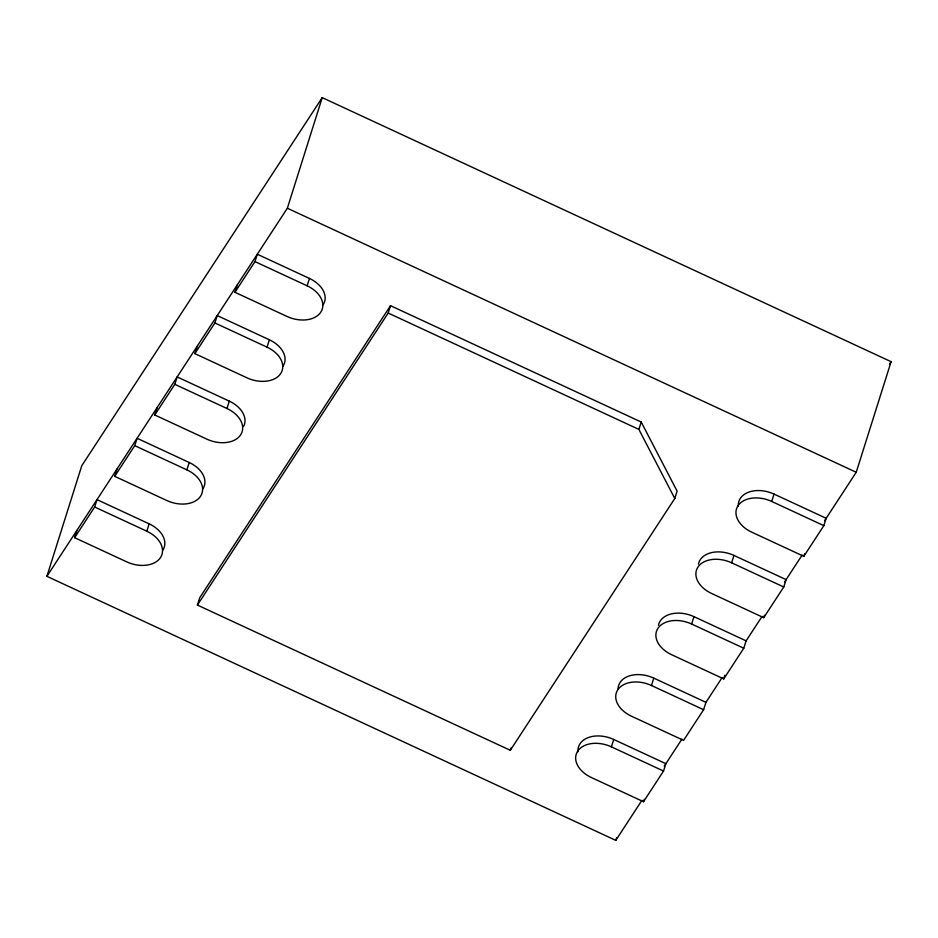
<?xml version="1.0" encoding="UTF-8"?>
<svg xmlns="http://www.w3.org/2000/svg" width="938" height="938" viewBox="0 0 938 938"><rect width="100%" height="100%" fill="white"/><g stroke="black" fill="none" stroke-linecap="round" stroke-linejoin="round"><path stroke-width="1.41" d="M641.873 800.407L615.774 840.366L46.9 576.319L81.77 465.729L322.226 97.634L891.1 361.681L856.23 472.271L824.572 520.731M74.63 537.685L94.668 507.001L146.82 531.213A26.381 17.963 17.5 0 1 160.504 557.547A26.381 17.963 17.5 0 1 126.782 561.885L74.63 537.685L76.963 530.31M94.668 507.001L97.001 499.637L149.142 523.838A26.381 17.963 17.5 0 1 162.825 550.172M114.706 476.328L134.744 445.656L186.897 469.856A26.381 17.963 17.5 0 1 200.58 496.202A26.381 17.963 17.5 0 1 166.858 500.54L114.706 476.328L117.039 468.953M134.744 445.656L137.077 438.281L189.218 462.493A26.381 17.963 17.5 0 1 202.901 488.827M154.782 414.983L174.82 384.31L226.973 408.511A26.381 17.963 17.5 0 1 240.656 434.845A26.381 17.963 17.5 0 1 206.935 439.183L154.782 414.983L157.115 407.608M174.82 384.31L177.153 376.935L229.294 401.136A26.381 17.963 17.5 0 1 243.587 426.45M194.858 353.626L214.896 322.953L267.049 347.166A26.381 17.963 17.5 0 1 280.732 373.5A26.381 17.963 17.5 0 1 247.011 377.838L194.858 353.626L197.191 346.263M146.82 531.213L149.142 523.838M214.896 322.953L217.229 315.578L269.37 339.791A26.381 17.963 17.5 0 1 283.053 366.125M234.946 292.281L254.984 261.608L307.125 285.809A26.381 17.963 17.5 0 1 320.808 312.155A26.381 17.963 17.5 0 1 287.087 316.481L234.946 292.281L237.267 284.906M186.897 469.856L189.218 462.493M254.984 261.608L257.305 254.233L309.446 278.434A26.381 17.963 17.5 0 1 323.129 304.78M46.9 576.319L287.356 208.224L322.226 97.634M226.973 408.511L229.294 401.136M267.049 347.166L269.37 339.791M197.414 605.069L199.747 597.694L390.513 305.671L641.217 422.03L677.107 491.125L674.785 498.5L510.295 750.294L197.414 605.069L388.18 313.046L390.513 305.671M307.125 285.809L309.446 278.434M510.295 750.294L511.069 747.832M674.785 498.5L638.884 429.405L641.217 422.03M611.4 746.847L613.722 739.472L665.863 763.673L663.541 771.048L643.503 801.72L591.362 777.52A26.381 17.963 17.5 0 1 577.679 751.186A26.381 17.963 17.5 0 1 611.4 746.847L663.541 771.048M705.939 702.328L703.617 709.703L683.579 740.375L631.438 716.175A26.381 17.963 17.5 0 1 617.755 689.829A26.381 17.963 17.5 0 1 651.476 685.502L653.798 678.127L705.939 702.328L722.19 677.459M615.774 840.366L616.641 837.599M746.097 640.853L743.775 648.228L723.737 678.901L671.596 654.701A26.381 17.963 17.5 0 1 657.913 628.354A26.381 17.963 17.5 0 1 691.634 624.028L693.956 616.653L746.097 640.853L762.066 616.418M643.503 801.72L644.277 799.27M731.628 562.8L733.95 555.425L786.103 579.625L783.769 587L763.731 617.673L711.59 593.473A26.381 17.963 17.5 0 1 697.907 567.138A26.381 17.963 17.5 0 1 731.628 562.8L783.769 587M771.704 501.443L774.026 494.08L826.179 518.28L823.845 525.655L803.807 556.328L751.666 532.127A26.381 17.963 17.5 0 1 737.983 505.781A26.381 17.963 17.5 0 1 771.704 501.443L823.845 525.655M723.737 678.901L724.898 675.219M763.731 617.673L764.505 615.222M803.807 556.328L804.581 553.866M889.494 364.132L891.1 361.681M664.268 766.135L681.903 739.144M784.496 582.088L802.131 555.085M287.356 208.224L856.23 472.271M388.18 313.046L638.884 429.405M691.634 624.028L743.775 648.228M651.476 685.502L703.617 709.703M658.453 625.329A26.381 17.963 17.5 0 1 693.956 616.653M738.323 506.332A26.381 17.963 17.5 0 1 774.026 494.08M698.447 564.101A26.381 17.963 17.5 0 1 733.95 555.425M618.048 689.172A26.381 17.963 17.5 0 1 653.798 678.127M578.007 751.737A26.381 17.963 17.5 0 1 613.722 739.472"/></g></svg>
